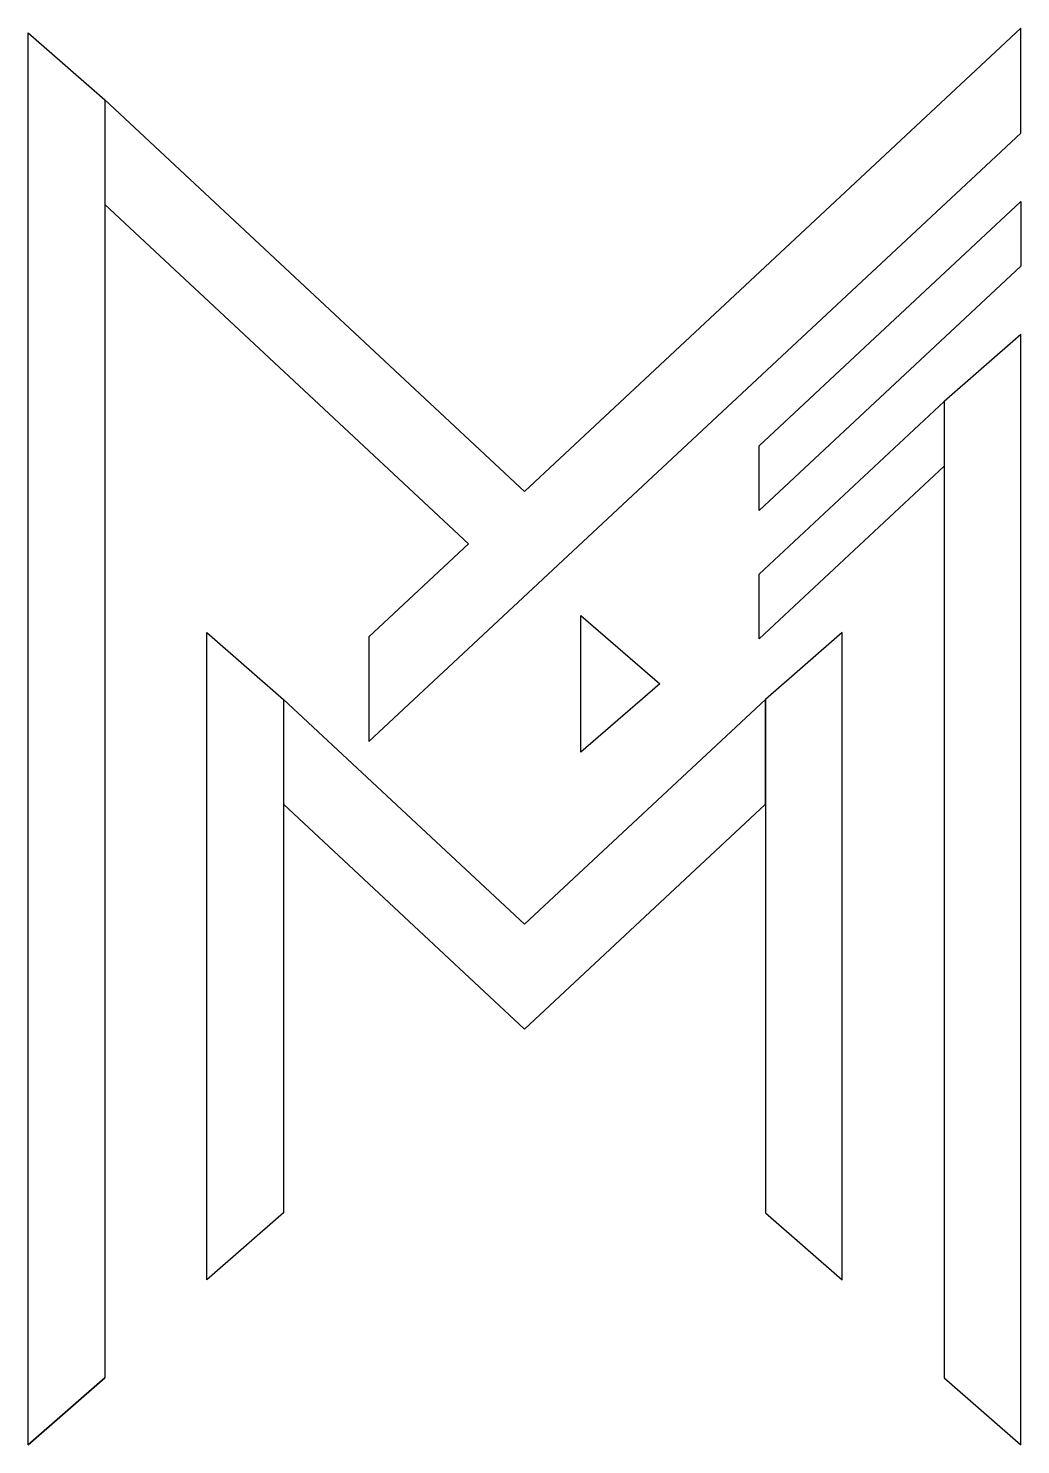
# Model space of a CAD drawing. Header units: millimetres. Extents: x 0 to 0.333, y 0 to 0.476.
import ezdxf

# ---------------------------------------------------------------- set-up
doc = ezdxf.new("R2010")
doc.units = ezdxf.units.MM

msp = doc.modelspace()

# ---------------------------------------------------------------- linework, layer by layer
for p, q in [((0, 0.47446), (0.02575, 0.45194)), ((0, 0), (0.02575, 0.02251))]:
    msp.add_line(p, q)
for points in [[(0, 0.47446), (0.02575, 0.45194), (0.02575, 0.02251), (0, 0)], [(0, 0.47446), (0.02575, 0.45194), (0.02575, 0.02251), (0, 0)], [(0.02575, 0.45194), (0.02575, 0.41672), (0.14787, 0.30275), (0.11439, 0.27151), (0.11439, 0.23629), (0.33348, 0.44075), (0.33348, 0.47598), (0.16674, 0.32036)], [(0.33348, 0.41774), (0.33348, 0.39602), (0.24556, 0.31398), (0.24556, 0.33569)], [(0.33348, 0.37306), (0.30773, 0.35055), (0.30773, 0.02251), (0.33348, 0)], [(0.30773, 0.35055), (0.30773, 0.32883), (0.24556, 0.27082), (0.24556, 0.29254)], [(0.1857, 0.2787), (0.21218, 0.25572), (0.1857, 0.23274)], [(0.06003, 0.27297), (0.08578, 0.25046), (0.08578, 0.07789), (0.06003, 0.05538)], [(0.27345, 0.27297), (0.2477, 0.25046), (0.2477, 0.07789), (0.27345, 0.05538)], [(0.08578, 0.25046), (0.08578, 0.21523), (0.16674, 0.13967), (0.2477, 0.21523), (0.2477, 0.25046), (0.16674, 0.1749)]]:
    msp.add_lwpolyline(points, close=True)

doc.saveas('drawing.dxf')
